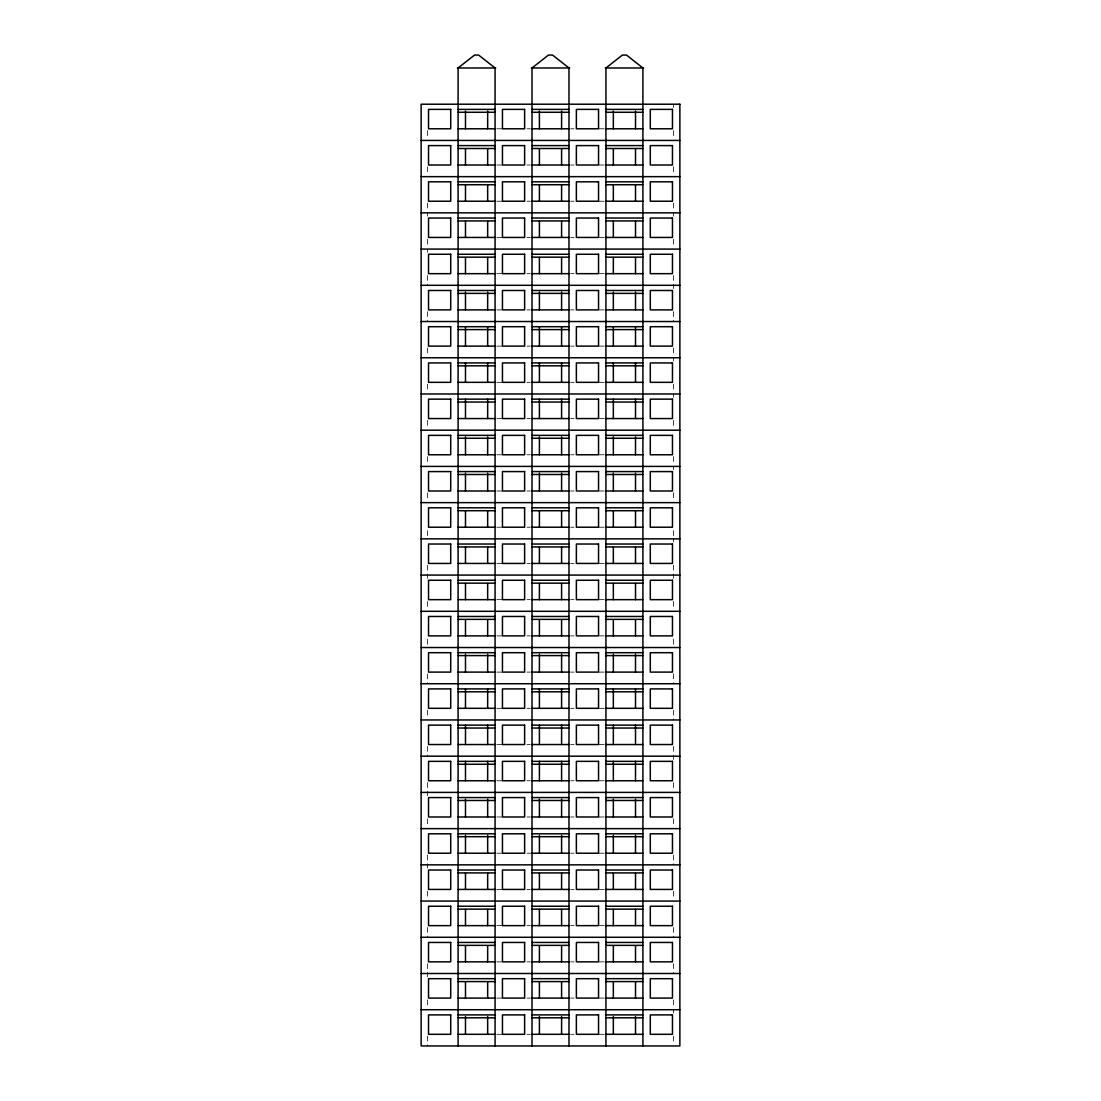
<?xml version="1.0" encoding="UTF-8"?>
<svg xmlns="http://www.w3.org/2000/svg" width="1101" height="1101" viewBox="0 0 1101 1101"><rect width="100%" height="100%" fill="white"/><g stroke="black" fill="none" stroke-linecap="round" stroke-linejoin="round"><path stroke-width="0.75" stroke-dasharray="5 3.75" d="M496.744 128.789L501.781 128.789M526.98 128.789L530.338 128.789M570.662 128.789L574.02 128.789M599.219 128.789L604.256 128.789M496.744 165.012L501.781 165.012M526.98 165.012L530.338 165.012M570.662 165.012L574.02 165.012M599.219 165.012L604.256 165.012M496.744 201.222L501.781 201.222M526.98 201.222L530.338 201.222M570.662 201.222L574.02 201.222M599.219 201.222L605.935 201.222M496.744 237.444L501.781 237.444M526.98 237.444L530.338 237.444M570.662 237.444L574.02 237.444M599.219 237.444L604.256 237.444M496.744 273.667L501.781 273.667M526.98 273.667L530.338 273.667M570.662 273.667L574.02 273.667M599.219 273.667L604.256 273.667M496.744 309.89L501.781 309.89M526.98 309.89L530.338 309.89M570.662 309.89L574.02 309.89M599.219 309.89L604.256 309.89M496.744 346.113L501.781 346.113M526.98 346.113L530.338 346.113M570.662 346.113L574.02 346.113M599.219 346.113L604.256 346.113M496.744 382.336L501.781 382.336M526.98 382.336L530.338 382.336M570.662 382.336L574.02 382.336M599.219 382.336L604.256 382.336M496.744 418.559L501.781 418.559M526.98 418.559L530.338 418.559M570.662 418.559L574.02 418.559M599.219 418.559L604.256 418.559M496.744 454.768L501.781 454.768M526.98 454.768L530.338 454.768M570.662 454.768L574.02 454.768M599.219 454.768L604.256 454.768M496.744 490.991L501.781 490.991M526.98 490.991L530.338 490.991M570.662 490.991L574.02 490.991M599.219 490.991L604.256 490.991M496.744 527.214L501.781 527.214M526.98 527.214L530.338 527.214M570.662 527.214L574.02 527.214M599.219 527.214L604.256 527.214M496.744 563.437L501.781 563.437M526.98 563.437L530.338 563.437M570.662 563.437L574.02 563.437M599.219 563.437L604.256 563.437M496.744 599.66L501.781 599.66M526.98 599.66L530.338 599.66M570.662 599.66L574.02 599.66M599.219 599.66L604.256 599.66M496.744 635.883L501.781 635.883M526.98 635.883L530.338 635.883M570.662 635.883L574.02 635.883M599.219 635.883L604.256 635.883M496.744 672.105L501.781 672.105M526.98 672.105L530.338 672.105M570.662 672.105L574.02 672.105M599.219 672.105L604.256 672.105M496.744 708.315L501.781 708.315M526.98 708.315L530.338 708.315M570.662 708.315L574.02 708.315M599.219 708.315L604.256 708.315M496.744 744.537L501.781 744.537M526.98 744.537L530.338 744.537M570.662 744.537L574.02 744.537M599.219 744.537L604.256 744.537M496.744 780.76L501.781 780.76M526.98 780.76L530.338 780.76M570.662 780.76L574.02 780.76M599.219 780.76L604.256 780.76M496.744 816.983L501.781 816.983M526.98 816.983L530.338 816.983M570.662 816.983L574.02 816.983M599.219 816.983L604.256 816.983M496.744 853.206L501.781 853.206M526.98 853.206L532.017 853.206M570.662 853.206L574.02 853.206M599.219 853.206L604.256 853.206M496.744 889.429L501.781 889.429M526.98 889.429L530.338 889.429M570.662 889.429L574.02 889.429M599.219 889.429L604.256 889.429M496.744 925.638L501.781 925.638M526.98 925.638L530.338 925.638M570.662 925.638L574.02 925.638M599.219 925.638L604.256 925.638M496.744 961.861L501.781 961.861M526.98 961.861L530.338 961.861M570.662 961.861L574.02 961.861M599.219 961.861L604.256 961.861M496.744 998.084L501.781 998.084M526.98 998.084L530.338 998.084M570.662 998.084L574.02 998.084M599.219 998.084L604.256 998.084M496.744 1034.307L501.781 1034.307M526.98 1034.307L530.338 1034.307M570.662 1034.307L574.02 1034.307M599.219 1034.307L604.256 1034.307M673.399 104.21L673.399 107.499M673.399 130.551L673.399 138.781M673.399 166.774L673.399 175.004M673.399 202.997L673.399 211.227M673.399 212.865L673.399 216.168M673.399 239.206L673.399 245.798M673.399 275.429L673.399 288.6M673.399 311.652L673.399 321.533M673.399 347.875L673.399 354.467M673.399 357.756L673.399 361.045M673.399 384.098L673.399 392.328M673.399 393.979L673.399 397.268M673.399 420.321L673.399 428.55M673.399 456.543L673.399 463.122M673.399 466.411L673.399 469.714M673.399 492.753L673.399 500.996M673.399 530.627L673.399 537.205M673.399 538.857L673.399 542.146M673.399 565.198L673.399 578.369M673.399 601.421L673.399 609.651M673.399 639.282L673.399 647.526M673.399 673.867L673.399 683.735M673.399 710.09L673.399 719.958M673.399 746.299L673.399 759.47M673.399 782.522L673.399 790.752M673.399 818.745L673.399 826.975M673.399 854.968L673.399 864.849M673.399 891.191L673.399 899.421M673.399 927.414L673.399 937.281M673.399 963.636L673.399 973.504M673.399 999.846L673.399 1008.089M673.399 1009.727L673.399 1013.016M673.399 1036.069L673.399 1044.298M427.601 130.551L427.601 138.781M427.601 166.774L427.601 175.004M427.601 202.997L427.601 211.227M427.601 212.865L427.601 216.168M427.601 239.206L427.601 245.798M427.601 249.087L427.601 252.377M427.601 275.429L427.601 285.31M427.601 311.652L427.601 321.533M427.601 347.875L427.601 354.467M427.601 384.098L427.601 392.328M427.601 420.321L427.601 428.55M427.601 456.543L427.601 463.122M427.601 492.753L427.601 500.996M427.601 530.627L427.601 537.205M427.601 565.198L427.601 578.369M427.601 601.421L427.601 609.651M427.601 639.282L427.601 645.874M427.601 673.867L427.601 683.735M427.601 710.09L427.601 718.32M427.601 746.299L427.601 756.181M427.601 782.522L427.601 795.693M427.601 818.745L427.601 826.975M427.601 854.968L427.601 868.138M427.601 891.191L427.601 899.421M427.601 927.414L427.601 937.281M427.601 963.636L427.601 976.807M427.601 999.846L427.601 1008.089M427.601 1036.069L427.601 1045.95"/><path stroke-width="1.5" d="M457.452 67.987L495.711 67.987M531.37 67.987L569.63 67.987M605.289 67.987L643.548 67.987M458.099 109.384L495.065 109.384M532.017 109.384L568.983 109.384M605.935 109.384L642.901 109.384M458.099 112.274L495.065 112.274M532.017 112.274L568.983 112.274M605.935 112.274L642.901 112.274M458.099 128.789L495.065 128.789M532.017 128.789L568.983 128.789M605.935 128.789L642.901 128.789M421.132 140.433L679.867 140.433M458.099 145.607L495.065 145.607M532.017 145.607L568.983 145.607M605.935 145.607L642.901 145.607M458.099 148.497L495.065 148.497M532.017 148.497L568.983 148.497M605.935 148.497L642.901 148.497M458.099 165.012L495.065 165.012M532.017 165.012L568.983 165.012M605.935 165.012L642.901 165.012M421.132 176.655L679.867 176.655M458.099 181.816L495.065 181.816M532.017 181.816L568.983 181.816M605.935 181.816L642.901 181.816M458.099 184.72L495.065 184.72M532.017 184.72L568.983 184.72M605.935 184.72L642.901 184.72M458.099 201.222L495.065 201.222M532.017 201.222L568.983 201.222M605.935 201.222L642.901 201.222M421.132 212.865L679.867 212.865M458.099 218.039L495.065 218.039M532.017 218.039L568.983 218.039M605.935 218.039L642.901 218.039M458.099 220.943L495.065 220.943M532.017 220.943L568.983 220.943M605.935 220.943L642.901 220.943M458.099 237.444L495.065 237.444M532.017 237.444L568.983 237.444M605.935 237.444L642.901 237.444M421.132 249.087L679.867 249.087M458.099 254.262L495.065 254.262M532.017 254.262L568.983 254.262M605.935 254.262L642.901 254.262M458.099 257.166L495.065 257.166M532.017 257.166L568.983 257.166M605.935 257.166L642.901 257.166M458.099 273.667L495.065 273.667M532.017 273.667L568.983 273.667M605.935 273.667L642.901 273.667M421.132 285.31L679.867 285.31M458.099 290.485L495.065 290.485M532.017 290.485L568.983 290.485M605.935 290.485L642.901 290.485M458.099 293.389L495.065 293.389M532.017 293.389L568.983 293.389M605.935 293.389L642.901 293.389M458.099 309.89L495.065 309.89M532.017 309.89L568.983 309.89M605.935 309.89L642.901 309.89M421.132 321.533L679.867 321.533M458.099 326.708L495.065 326.708M532.017 326.708L568.983 326.708M605.935 326.708L642.901 326.708M458.099 329.598L495.065 329.598M532.017 329.598L568.983 329.598M605.935 329.598L642.901 329.598M458.099 346.113L495.065 346.113M532.017 346.113L568.983 346.113M605.935 346.113L642.901 346.113M421.132 357.756L679.867 357.756M458.099 362.931L495.065 362.931M532.017 362.931L568.983 362.931M605.935 362.931L642.901 362.931M458.099 365.821L495.065 365.821M532.017 365.821L568.983 365.821M605.935 365.821L642.901 365.821M458.099 382.336L495.065 382.336M532.017 382.336L568.983 382.336M605.935 382.336L642.901 382.336M421.132 393.979L679.867 393.979M458.099 399.154L495.065 399.154M532.017 399.154L568.983 399.154M605.935 399.154L642.901 399.154M458.099 402.044L495.065 402.044M532.017 402.044L568.983 402.044M605.935 402.044L642.901 402.044M458.099 418.559L495.065 418.559M532.017 418.559L568.983 418.559M605.935 418.559L642.901 418.559M421.132 430.188L679.867 430.188M458.099 435.363L495.065 435.363M532.017 435.363L568.983 435.363M605.935 435.363L642.901 435.363M458.099 438.267L495.065 438.267M532.017 438.267L568.983 438.267M605.935 438.267L642.901 438.267M458.099 454.768L495.065 454.768M532.017 454.768L568.983 454.768M605.935 454.768L642.901 454.768M421.132 466.411L679.867 466.411M458.099 471.586L495.065 471.586M532.017 471.586L568.983 471.586M605.935 471.586L642.901 471.586M458.099 474.49L495.065 474.49M532.017 474.49L568.983 474.49M605.935 474.49L642.901 474.49M458.099 490.991L495.065 490.991M532.017 490.991L568.983 490.991M605.935 490.991L642.901 490.991M421.132 502.634L679.867 502.634M458.099 507.809L495.065 507.809M532.017 507.809L568.983 507.809M605.935 507.809L642.901 507.809M458.099 510.713L495.065 510.713M532.017 510.713L568.983 510.713M605.935 510.713L642.901 510.713M458.099 527.214L495.065 527.214M532.017 527.214L568.983 527.214M605.935 527.214L642.901 527.214M421.132 538.857L679.867 538.857M458.099 544.032L495.065 544.032M532.017 544.032L568.983 544.032M605.935 544.032L642.901 544.032M458.099 546.936L495.065 546.936M532.017 546.936L568.983 546.936M605.935 546.936L642.901 546.936M458.099 563.437L495.065 563.437M532.017 563.437L568.983 563.437M605.935 563.437L642.901 563.437M421.132 575.08L679.867 575.08M458.099 580.255L495.065 580.255M532.017 580.255L568.983 580.255M605.935 580.255L642.901 580.255M458.099 583.145L495.065 583.145M532.017 583.145L568.983 583.145M605.935 583.145L642.901 583.145M458.099 599.66L495.065 599.66M532.017 599.66L568.983 599.66M605.935 599.66L642.901 599.66M421.132 611.303L679.867 611.303M458.099 616.477L495.065 616.477M532.017 616.477L568.983 616.477M605.935 616.477L642.901 616.477M458.099 619.368L495.065 619.368M532.017 619.368L568.983 619.368M605.935 619.368L642.901 619.368M458.099 635.883L495.065 635.883M532.017 635.883L568.983 635.883M605.935 635.883L642.901 635.883M421.132 647.526L679.867 647.526M458.099 652.7L495.065 652.7M532.017 652.7L568.983 652.7M605.935 652.7L642.901 652.7M458.099 655.59L495.065 655.59M532.017 655.59L568.983 655.59M605.935 655.59L642.901 655.59M458.099 672.105L495.065 672.105M532.017 672.105L568.983 672.105M605.935 672.105L642.901 672.105M421.132 683.735L679.867 683.735M458.099 688.909L495.065 688.909M532.017 688.909L568.983 688.909M605.935 688.909L642.901 688.909M458.099 691.813L495.065 691.813M532.017 691.813L568.983 691.813M605.935 691.813L642.901 691.813M458.099 708.315L495.065 708.315M532.017 708.315L568.983 708.315M605.935 708.315L642.901 708.315M421.132 719.958L679.867 719.958M458.099 725.132L495.065 725.132M532.017 725.132L568.983 725.132M605.935 725.132L642.901 725.132M458.099 728.036L495.065 728.036M532.017 728.036L568.983 728.036M605.935 728.036L642.901 728.036M458.099 744.537L495.065 744.537M532.017 744.537L568.983 744.537M605.935 744.537L642.901 744.537M421.132 756.181L679.867 756.181M458.099 761.355L495.065 761.355M532.017 761.355L568.983 761.355M605.935 761.355L642.901 761.355M458.099 764.259L495.065 764.259M532.017 764.259L568.983 764.259M605.935 764.259L642.901 764.259M458.099 780.76L495.065 780.76M532.017 780.76L568.983 780.76M605.935 780.76L642.901 780.76M421.132 792.403L679.867 792.403M458.099 797.578L495.065 797.578M532.017 797.578L568.983 797.578M605.935 797.578L642.901 797.578M458.099 800.482L495.065 800.482M532.017 800.482L568.983 800.482M605.935 800.482L642.901 800.482M458.099 816.983L495.065 816.983M532.017 816.983L568.983 816.983M605.935 816.983L642.901 816.983M421.132 828.626L679.867 828.626M458.099 833.801L495.065 833.801M532.017 833.801L568.983 833.801M605.935 833.801L642.901 833.801M458.099 836.691L495.065 836.691M532.017 836.691L568.983 836.691M605.935 836.691L642.901 836.691M458.099 853.206L495.065 853.206M532.017 853.206L568.983 853.206M605.935 853.206L642.901 853.206M421.132 864.849L679.867 864.849M458.099 870.024L495.065 870.024M532.017 870.024L568.983 870.024M605.935 870.024L642.901 870.024M458.099 872.914L495.065 872.914M532.017 872.914L568.983 872.914M605.935 872.914L642.901 872.914M458.099 889.429L495.065 889.429M532.017 889.429L568.983 889.429M605.935 889.429L642.901 889.429M421.132 901.072L679.867 901.072M458.099 906.247L495.065 906.247M532.017 906.247L568.983 906.247M605.935 906.247L642.901 906.247M458.099 909.137L495.065 909.137M532.017 909.137L568.983 909.137M605.935 909.137L642.901 909.137M458.099 925.638L495.065 925.638M532.017 925.638L568.983 925.638M605.935 925.638L642.901 925.638M421.132 937.281L679.867 937.281M458.099 942.456L495.065 942.456M532.017 942.456L568.983 942.456M605.935 942.456L642.901 942.456M458.099 945.36L495.065 945.36M532.017 945.36L568.983 945.36M605.935 945.36L642.901 945.36M458.099 961.861L495.065 961.861M532.017 961.861L568.983 961.861M605.935 961.861L642.901 961.861M421.132 973.504L679.867 973.504M458.099 978.679L495.065 978.679M532.017 978.679L568.983 978.679M605.935 978.679L642.901 978.679M458.099 981.583L495.065 981.583M532.017 981.583L568.983 981.583M605.935 981.583L642.901 981.583M458.099 998.084L495.065 998.084M532.017 998.084L568.983 998.084M605.935 998.084L642.901 998.084M421.132 1009.727L679.867 1009.727M458.099 1014.902L495.065 1014.902M532.017 1014.902L568.983 1014.902M605.935 1014.902L642.901 1014.902M458.099 1017.806L495.065 1017.806M532.017 1017.806L568.983 1017.806M605.935 1017.806L642.901 1017.806M458.099 1034.307L495.065 1034.307M532.017 1034.307L568.983 1034.307M605.935 1034.307L642.901 1034.307M642.901 1045.95L642.901 67.987L626.455 55.05L622.395 55.05L605.935 67.987L605.935 1045.95M635.511 110.995L635.511 128.789M635.511 148.841L635.511 165.012M635.511 185.051L635.511 201.222M635.511 221.273L635.511 237.444M635.511 257.496L635.511 273.667M635.511 292.109L635.511 309.89M635.511 326.708L635.511 346.113M635.511 362.931L635.511 382.336M635.511 399.154L635.511 418.559M635.511 436.987L635.511 454.768M635.511 473.21L635.511 490.991M635.511 511.043L635.511 527.214M635.511 547.266L635.511 563.437M635.511 583.489L635.511 599.66M635.511 619.712L635.511 635.883M635.511 654.311L635.511 672.105M635.511 688.909L635.511 708.315M635.511 725.132L635.511 744.537M635.511 761.355L635.511 780.76M635.511 799.188L635.511 816.983M635.511 835.411L635.511 853.206M635.511 873.258L635.511 889.429M635.511 909.481L635.511 925.638M635.511 945.69L635.511 961.861M635.511 981.913L635.511 998.084M635.511 1016.526L635.511 1034.307M613.34 110.995L613.34 128.789M613.34 148.841L613.34 165.012M613.34 185.051L613.34 201.222M613.34 221.273L613.34 237.444M613.34 257.496L613.34 273.667M613.34 292.109L613.34 309.89M613.34 326.708L613.34 346.113M613.34 362.931L613.34 382.336M613.34 399.154L613.34 418.559M613.34 436.987L613.34 454.768M613.34 473.21L613.34 490.991M613.34 511.043L613.34 527.214M613.34 547.266L613.34 563.437M613.34 583.489L613.34 599.66M613.34 619.712L613.34 635.883M613.34 654.311L613.34 672.105M613.34 688.909L613.34 708.315M613.34 725.132L613.34 744.537M613.34 761.355L613.34 780.76M613.34 799.188L613.34 816.983M613.34 835.411L613.34 853.206M613.34 873.258L613.34 889.429M613.34 909.481L613.34 925.638M613.34 945.69L613.34 961.861M613.34 981.913L613.34 998.084M613.34 1016.526L613.34 1034.307M568.983 1045.95L568.983 67.987L552.537 55.05L548.463 55.05L532.017 67.987L532.017 1045.95M561.593 110.995L561.593 128.789M561.593 148.841L561.593 165.012M561.593 185.051L561.593 201.222M561.593 221.273L561.593 237.444M561.593 257.496L561.593 273.667M561.593 292.109L561.593 309.89M561.593 326.708L561.593 346.113M561.593 362.931L561.593 382.336M561.593 399.154L561.593 418.559M561.593 436.987L561.593 454.768M561.593 473.21L561.593 490.991M561.593 511.043L561.593 527.214M561.593 547.266L561.593 563.437M561.593 583.489L561.593 599.66M561.593 619.712L561.593 635.883M561.593 654.311L561.593 672.105M561.593 688.909L561.593 708.315M561.593 725.132L561.593 744.537M561.593 761.355L561.593 780.76M561.593 799.188L561.593 816.983M561.593 835.411L561.593 853.206M561.593 873.258L561.593 889.429M561.593 909.481L561.593 925.638M561.593 945.69L561.593 961.861M561.593 981.913L561.593 998.084M561.593 1016.526L561.593 1034.307M539.407 110.995L539.407 128.789M539.407 148.841L539.407 165.012M539.407 185.051L539.407 201.222M539.407 221.273L539.407 237.444M539.407 257.496L539.407 273.667M539.407 292.109L539.407 309.89M539.407 326.708L539.407 346.113M539.407 362.931L539.407 382.336M539.407 399.154L539.407 418.559M539.407 436.987L539.407 454.768M539.407 473.21L539.407 490.991M539.407 511.043L539.407 527.214M539.407 547.266L539.407 563.437M539.407 583.489L539.407 599.66M539.407 619.712L539.407 635.883M539.407 654.311L539.407 672.105M539.407 688.909L539.407 708.315M539.407 725.132L539.407 744.537M539.407 761.355L539.407 780.76M539.407 799.188L539.407 816.983M539.407 835.411L539.407 853.206M539.407 873.258L539.407 889.429M539.407 909.481L539.407 925.638M539.407 945.69L539.407 961.861M539.407 981.913L539.407 998.084M539.407 1016.526L539.407 1034.307M495.065 1045.95L495.065 67.987L478.605 55.05L474.545 55.05L458.099 67.987L458.099 1045.95M487.66 110.995L487.66 128.789M487.66 148.841L487.66 165.012M487.66 185.051L487.66 201.222M487.66 221.273L487.66 237.444M487.66 257.496L487.66 273.667M487.66 292.109L487.66 309.89M487.66 326.708L487.66 346.113M487.66 362.931L487.66 382.336M487.66 399.154L487.66 418.559M487.66 436.987L487.66 454.768M487.66 473.21L487.66 490.991M487.66 511.043L487.66 527.214M487.66 547.266L487.66 563.437M487.66 583.489L487.66 599.66M487.66 619.712L487.66 635.883M487.66 654.311L487.66 672.105M487.66 688.909L487.66 708.315M487.66 725.132L487.66 744.537M487.66 761.355L487.66 780.76M487.66 799.188L487.66 816.983M487.66 835.411L487.66 853.206M487.66 873.258L487.66 889.429M487.66 909.481L487.66 925.638M487.66 945.69L487.66 961.861M487.66 981.913L487.66 998.084M487.66 1016.526L487.66 1034.307M465.489 110.995L465.489 128.789M465.489 148.841L465.489 165.012M465.489 185.051L465.489 201.222M465.489 221.273L465.489 237.444M465.489 257.496L465.489 273.667M465.489 292.109L465.489 309.89M465.489 326.708L465.489 346.113M465.489 362.931L465.489 382.336M465.489 399.154L465.489 418.559M465.489 436.987L465.489 454.768M465.489 473.21L465.489 490.991M465.489 511.043L465.489 527.214M465.489 547.266L465.489 563.437M465.489 583.489L465.489 599.66M465.489 619.712L465.489 635.883M465.489 654.311L465.489 672.105M465.489 688.909L465.489 708.315M465.489 725.132L465.489 744.537M465.489 761.355L465.489 780.76M465.489 799.188L465.489 816.983M465.489 835.411L465.489 853.206M465.489 873.258L465.489 889.429M465.489 909.481L465.489 925.638M465.489 945.69L465.489 961.861M465.489 981.913L465.489 998.084M465.489 1016.526L465.489 1034.307M679.867 104.21L421.132 104.21L421.132 1045.95L679.867 1045.95L679.867 104.21M450.708 109.384L428.537 109.384L428.537 128.789L450.708 128.789L450.708 109.384M524.626 109.384L502.455 109.384L502.455 128.789L524.626 128.789L524.626 109.384M598.545 109.384L576.374 109.384L576.374 128.789L598.545 128.789L598.545 109.384M672.463 109.384L650.292 109.384L650.292 128.789L672.463 128.789L672.463 109.384M450.708 145.607L428.537 145.607L428.537 165.012L450.708 165.012L450.708 145.607M524.626 145.607L502.455 145.607L502.455 165.012L524.626 165.012L524.626 145.607M598.545 145.607L576.374 145.607L576.374 165.012L598.545 165.012L598.545 145.607M672.463 145.607L650.292 145.607L650.292 165.012L672.463 165.012L672.463 145.607M450.708 181.816L428.537 181.816L428.537 201.222L450.708 201.222L450.708 181.816M524.626 181.816L502.455 181.816L502.455 201.222L524.626 201.222L524.626 181.816M598.545 181.816L576.374 181.816L576.374 201.222L598.545 201.222L598.545 181.816M672.463 181.816L650.292 181.816L650.292 201.222L672.463 201.222L672.463 181.816M450.708 218.039L428.537 218.039L428.537 237.444L450.708 237.444L450.708 218.039M524.626 218.039L502.455 218.039L502.455 237.444L524.626 237.444L524.626 218.039M598.545 218.039L576.374 218.039L576.374 237.444L598.545 237.444L598.545 218.039M672.463 218.039L650.292 218.039L650.292 237.444L672.463 237.444L672.463 218.039M450.708 254.262L428.537 254.262L428.537 273.667L450.708 273.667L450.708 254.262M524.626 254.262L502.455 254.262L502.455 273.667L524.626 273.667L524.626 254.262M598.545 254.262L576.374 254.262L576.374 273.667L598.545 273.667L598.545 254.262M672.463 254.262L650.292 254.262L650.292 273.667L672.463 273.667L672.463 254.262M450.708 290.485L428.537 290.485L428.537 309.89L450.708 309.89L450.708 290.485M524.626 290.485L502.455 290.485L502.455 309.89L524.626 309.89L524.626 290.485M598.545 290.485L576.374 290.485L576.374 309.89L598.545 309.89L598.545 290.485M672.463 290.485L650.292 290.485L650.292 309.89L672.463 309.89L672.463 290.485M450.708 326.708L428.537 326.708L428.537 346.113L450.708 346.113L450.708 326.708M524.626 326.708L502.455 326.708L502.455 346.113L524.626 346.113L524.626 326.708M598.545 326.708L576.374 326.708L576.374 346.113L598.545 346.113L598.545 326.708M672.463 326.708L650.292 326.708L650.292 346.113L672.463 346.113L672.463 326.708M450.708 362.931L428.537 362.931L428.537 382.336L450.708 382.336L450.708 362.931M524.626 362.931L502.455 362.931L502.455 382.336L524.626 382.336L524.626 362.931M598.545 362.931L576.374 362.931L576.374 382.336L598.545 382.336L598.545 362.931M672.463 362.931L650.292 362.931L650.292 382.336L672.463 382.336L672.463 362.931M450.708 399.154L428.537 399.154L428.537 418.559L450.708 418.559L450.708 399.154M524.626 399.154L502.455 399.154L502.455 418.559L524.626 418.559L524.626 399.154M598.545 399.154L576.374 399.154L576.374 418.559L598.545 418.559L598.545 399.154M672.463 399.154L650.292 399.154L650.292 418.559L672.463 418.559L672.463 399.154M450.708 435.363L428.537 435.363L428.537 454.768L450.708 454.768L450.708 435.363M524.626 435.363L502.455 435.363L502.455 454.768L524.626 454.768L524.626 435.363M598.545 435.363L576.374 435.363L576.374 454.768L598.545 454.768L598.545 435.363M672.463 435.363L650.292 435.363L650.292 454.768L672.463 454.768L672.463 435.363M450.708 471.586L428.537 471.586L428.537 490.991L450.708 490.991L450.708 471.586M524.626 471.586L502.455 471.586L502.455 490.991L524.626 490.991L524.626 471.586M598.545 471.586L576.374 471.586L576.374 490.991L598.545 490.991L598.545 471.586M672.463 471.586L650.292 471.586L650.292 490.991L672.463 490.991L672.463 471.586M450.708 507.809L428.537 507.809L428.537 527.214L450.708 527.214L450.708 507.809M524.626 507.809L502.455 507.809L502.455 527.214L524.626 527.214L524.626 507.809M598.545 507.809L576.374 507.809L576.374 527.214L598.545 527.214L598.545 507.809M672.463 507.809L650.292 507.809L650.292 527.214L672.463 527.214L672.463 507.809M450.708 544.032L428.537 544.032L428.537 563.437L450.708 563.437L450.708 544.032M524.626 544.032L502.455 544.032L502.455 563.437L524.626 563.437L524.626 544.032M598.545 544.032L576.374 544.032L576.374 563.437L598.545 563.437L598.545 544.032M672.463 544.032L650.292 544.032L650.292 563.437L672.463 563.437L672.463 544.032M450.708 580.255L428.537 580.255L428.537 599.66L450.708 599.66L450.708 580.255M524.626 580.255L502.455 580.255L502.455 599.66L524.626 599.66L524.626 580.255M598.545 580.255L576.374 580.255L576.374 599.66L598.545 599.66L598.545 580.255M672.463 580.255L650.292 580.255L650.292 599.66L672.463 599.66L672.463 580.255M450.708 616.477L428.537 616.477L428.537 635.883L450.708 635.883L450.708 616.477M524.626 616.477L502.455 616.477L502.455 635.883L524.626 635.883L524.626 616.477M598.545 616.477L576.374 616.477L576.374 635.883L598.545 635.883L598.545 616.477M672.463 616.477L650.292 616.477L650.292 635.883L672.463 635.883L672.463 616.477M450.708 652.7L428.537 652.7L428.537 672.105L450.708 672.105L450.708 652.7M524.626 652.7L502.455 652.7L502.455 672.105L524.626 672.105L524.626 652.7M598.545 652.7L576.374 652.7L576.374 672.105L598.545 672.105L598.545 652.7M672.463 652.7L650.292 652.7L650.292 672.105L672.463 672.105L672.463 652.7M450.708 688.909L428.537 688.909L428.537 708.315L450.708 708.315L450.708 688.909M524.626 688.909L502.455 688.909L502.455 708.315L524.626 708.315L524.626 688.909M598.545 688.909L576.374 688.909L576.374 708.315L598.545 708.315L598.545 688.909M672.463 688.909L650.292 688.909L650.292 708.315L672.463 708.315L672.463 688.909M450.708 725.132L428.537 725.132L428.537 744.537L450.708 744.537L450.708 725.132M524.626 725.132L502.455 725.132L502.455 744.537L524.626 744.537L524.626 725.132M598.545 725.132L576.374 725.132L576.374 744.537L598.545 744.537L598.545 725.132M672.463 725.132L650.292 725.132L650.292 744.537L672.463 744.537L672.463 725.132M450.708 761.355L428.537 761.355L428.537 780.76L450.708 780.76L450.708 761.355M524.626 761.355L502.455 761.355L502.455 780.76L524.626 780.76L524.626 761.355M598.545 761.355L576.374 761.355L576.374 780.76L598.545 780.76L598.545 761.355M672.463 761.355L650.292 761.355L650.292 780.76L672.463 780.76L672.463 761.355M450.708 797.578L428.537 797.578L428.537 816.983L450.708 816.983L450.708 797.578M524.626 797.578L502.455 797.578L502.455 816.983L524.626 816.983L524.626 797.578M598.545 797.578L576.374 797.578L576.374 816.983L598.545 816.983L598.545 797.578M672.463 797.578L650.292 797.578L650.292 816.983L672.463 816.983L672.463 797.578M450.708 833.801L428.537 833.801L428.537 853.206L450.708 853.206L450.708 833.801M524.626 833.801L502.455 833.801L502.455 853.206L524.626 853.206L524.626 833.801M598.545 833.801L576.374 833.801L576.374 853.206L598.545 853.206L598.545 833.801M672.463 833.801L650.292 833.801L650.292 853.206L672.463 853.206L672.463 833.801M450.708 870.024L428.537 870.024L428.537 889.429L450.708 889.429L450.708 870.024M524.626 870.024L502.455 870.024L502.455 889.429L524.626 889.429L524.626 870.024M598.545 870.024L576.374 870.024L576.374 889.429L598.545 889.429L598.545 870.024M672.463 870.024L650.292 870.024L650.292 889.429L672.463 889.429L672.463 870.024M450.708 906.247L428.537 906.247L428.537 925.638L450.708 925.638L450.708 906.247M524.626 906.247L502.455 906.247L502.455 925.638L524.626 925.638L524.626 906.247M598.545 906.247L576.374 906.247L576.374 925.638L598.545 925.638L598.545 906.247M672.463 906.247L650.292 906.247L650.292 925.638L672.463 925.638L672.463 906.247M450.708 942.456L428.537 942.456L428.537 961.861L450.708 961.861L450.708 942.456M524.626 942.456L502.455 942.456L502.455 961.861L524.626 961.861L524.626 942.456M598.545 942.456L576.374 942.456L576.374 961.861L598.545 961.861L598.545 942.456M672.463 942.456L650.292 942.456L650.292 961.861L672.463 961.861L672.463 942.456M450.708 978.679L428.537 978.679L428.537 998.084L450.708 998.084L450.708 978.679M524.626 978.679L502.455 978.679L502.455 998.084L524.626 998.084L524.626 978.679M598.545 978.679L576.374 978.679L576.374 998.084L598.545 998.084L598.545 978.679M672.463 978.679L650.292 978.679L650.292 998.084L672.463 998.084L672.463 978.679M450.708 1014.902L428.537 1014.902L428.537 1034.307L450.708 1034.307L450.708 1014.902M524.626 1014.902L502.455 1014.902L502.455 1034.307L524.626 1034.307L524.626 1014.902M598.545 1014.902L576.374 1014.902L576.374 1034.307L598.545 1034.307L598.545 1014.902M672.463 1014.902L650.292 1014.902L650.292 1034.307L672.463 1034.307L672.463 1014.902"/></g></svg>
